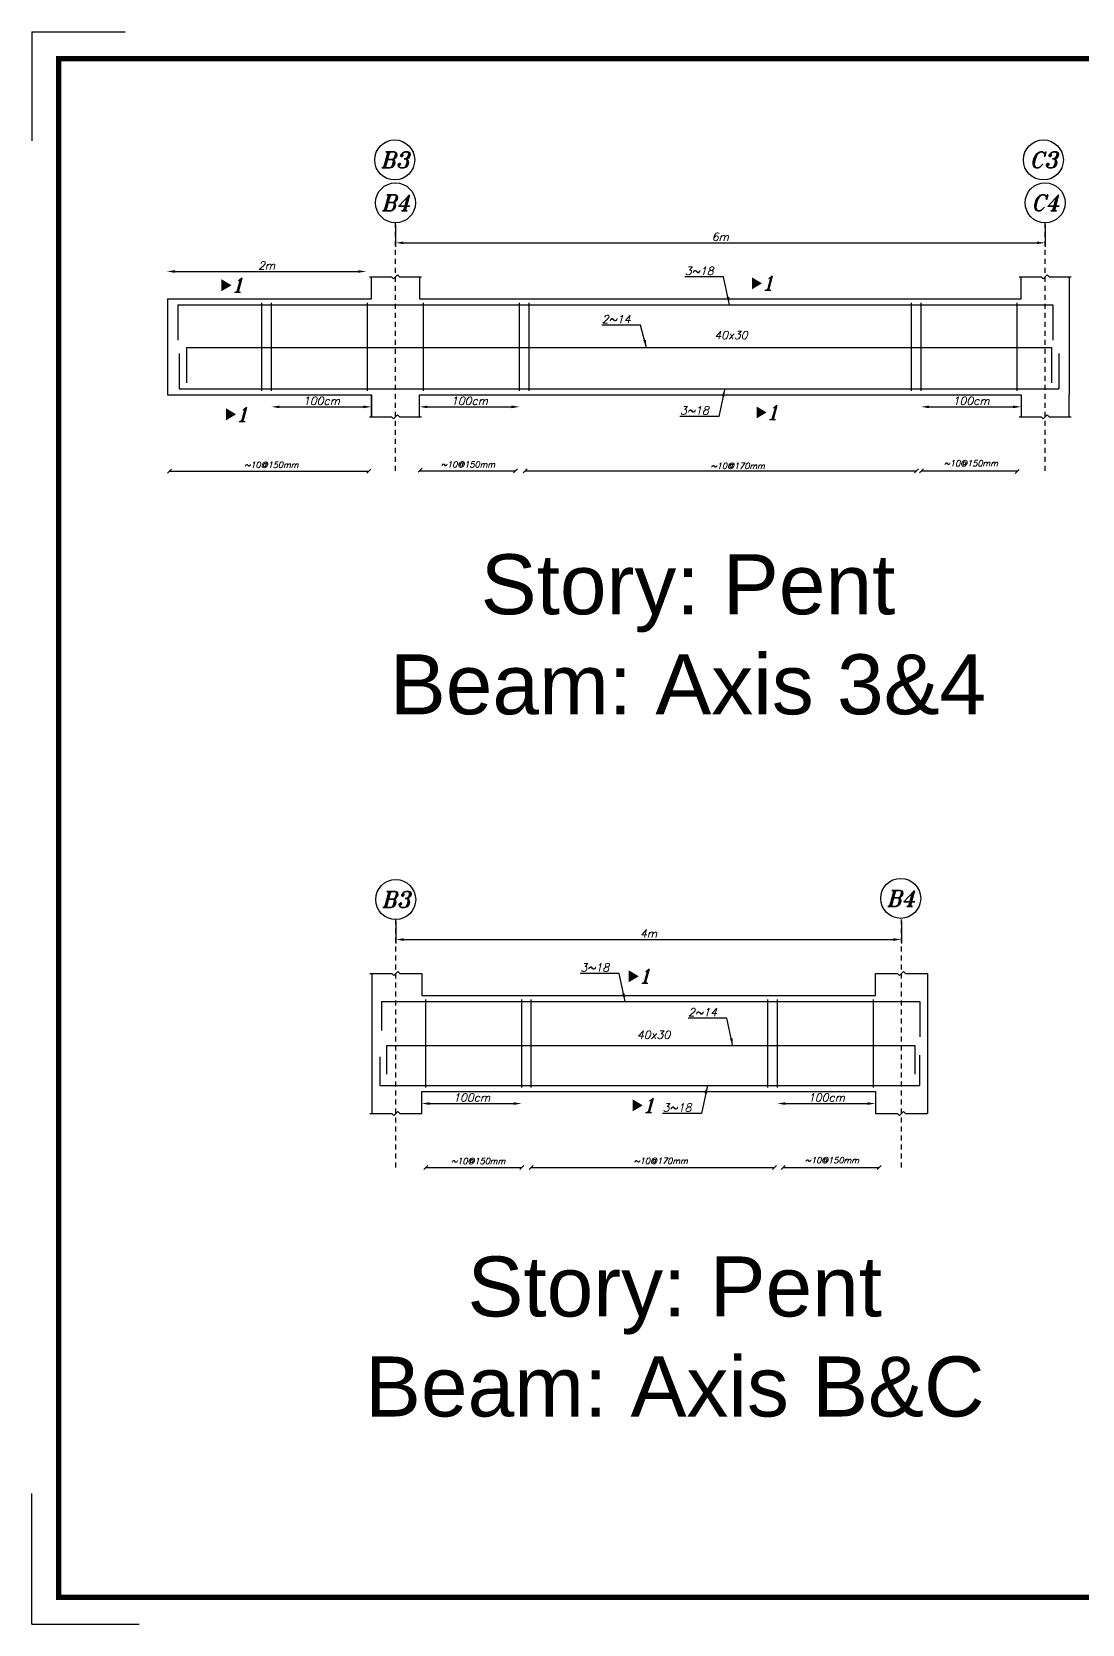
# Model space of a CAD drawing. Header units: inches. Extents: x -1152 to 1352, y 183 to 608.
# Drawn here: x 722.23 to 748.48, y 283.42 to 323.22 of the extents above; entities that cross this region are included whole.
import ezdxf
from ezdxf.enums import TextEntityAlignment as Align

# ---------------------------------------------------------------- set-up
doc = ezdxf.new("R2010")
doc.units = ezdxf.units.IN
doc.header["$MEASUREMENT"] = 0
doc.linetypes.add('HIDDEN2', pattern=[0.1875, 0.125, -0.0625])
doc.layers.add('Layer4', color=252, linetype='Continuous', lineweight=25)
doc.layers.add('SAZE_DRAWINGS', color=7, linetype='Continuous')
doc.styles.add('SAZE_STYLE', font='romancp.shx', dxfattribs={"oblique": 15})
doc.styles.add('SAZE_STYLE1', font='romant.shx', dxfattribs={"oblique": 15})
doc.styles.get("Standard").update_dxf_attribs({"font": 'arial.ttf'})
doc.dimstyles.new('SAZE_DIM_STYLE', dxfattribs={"dimtxt": 0.2, "dimasz": 0.2, "dimexe": 0.1, "dimexo": 0.05, "dimgap": 0.05, "dimtad": 0, "dimzin": 0, "dimdsep": 46, "dimtxsty": 'SAZE_STYLE', "dimcen": 0.09, "dimclrd": 2, "dimclre": 2, "dimclrt": 3, "dimadec": 0, "dimazin": 0, "dimtfac": 1, "dimtdec": 4, "dimtix": 1, "dimtmove": 1, "dimatfit": 3, "dimfxl": 1, "dimtolj": 1, "dimtzin": 0, "dimarcsym": 0})

# ---------------------------------------------------------------- blocks, each defined once
blk = doc.blocks.new('*D360')
at = {"layer": 'DEFPOINTS', "color": 0, "transparency": 16777216}
for p in [(731.317, 318.45), (747.557, 318.45), (747.557, 317.95)]:
    blk.add_point(p, dxfattribs=at)
at = {"layer": 'SAZE_DRAWINGS', "color": 2, "lineweight": -2, "transparency": 16777216}
for p, q in [((731.317, 318.4), (731.317, 317.85)), ((747.557, 318.4), (747.557, 317.85)), ((731.517, 317.95), (747.357, 317.95))]:
    blk.add_line(p, q, dxfattribs=at)
at = {"layer": 'SAZE_DRAWINGS', "color": 2, "transparency": 16777216}
for points in [[(731.517, 317.983), (731.517, 317.917), (731.317, 317.95)], [(747.357, 317.983), (747.357, 317.917), (747.557, 317.95)]]:
    blk.add_solid(points, dxfattribs=at)
at = {"layer": 'SAZE_DRAWINGS', "color": 3, "transparency": 16777216, "insert": (739.437, 318.1), "char_height": 0.2, "attachment_point": 5, "style": 'SAZE_STYLE'}
blk.add_mtext('\\A1;6m', dxfattribs=at)
blk = doc.blocks.new('*D361')
at = {"layer": 'DEFPOINTS', "color": 0, "transparency": 16777216}
for p in [(731.917, 313.85), (734.417, 313.85), (734.417, 313.85)]:
    blk.add_point(p, dxfattribs=at)
at = {"layer": 'SAZE_DRAWINGS', "color": 2, "lineweight": -2, "transparency": 16777216}
blk.add_line((732.117, 313.85), (734.217, 313.85), dxfattribs=at)
at = {"layer": 'SAZE_DRAWINGS', "color": 2, "transparency": 16777216}
for points in [[(732.117, 313.883), (732.117, 313.817), (731.917, 313.85)], [(734.217, 313.883), (734.217, 313.817), (734.417, 313.85)]]:
    blk.add_solid(points, dxfattribs=at)
at = {"layer": 'SAZE_DRAWINGS', "color": 3, "transparency": 16777216, "insert": (733.167, 314), "char_height": 0.2, "attachment_point": 5, "style": 'SAZE_STYLE'}
blk.add_mtext('\\A1;100cm', dxfattribs=at)
blk = doc.blocks.new('*D362')
at = {"layer": 'DEFPOINTS', "color": 0, "transparency": 16777216}
for p in [(744.457, 313.85), (746.957, 313.85), (746.957, 313.85)]:
    blk.add_point(p, dxfattribs=at)
at = {"layer": 'SAZE_DRAWINGS', "color": 2, "lineweight": -2, "transparency": 16777216}
blk.add_line((744.657, 313.85), (746.757, 313.85), dxfattribs=at)
at = {"layer": 'SAZE_DRAWINGS', "color": 2, "transparency": 16777216}
for points in [[(744.657, 313.883), (744.657, 313.817), (744.457, 313.85)], [(746.757, 313.883), (746.757, 313.817), (746.957, 313.85)]]:
    blk.add_solid(points, dxfattribs=at)
at = {"layer": 'SAZE_DRAWINGS', "color": 3, "transparency": 16777216, "insert": (745.707, 314), "char_height": 0.2, "attachment_point": 5, "style": 'SAZE_STYLE'}
blk.add_mtext('\\A1;100cm', dxfattribs=at)
blk = doc.blocks.new('*D363')
at = {"layer": 'DEFPOINTS', "color": 0, "transparency": 16777216}
for p in [(728.217, 313.85), (730.717, 313.85), (730.717, 313.85)]:
    blk.add_point(p, dxfattribs=at)
at = {"layer": 'SAZE_DRAWINGS', "color": 2, "lineweight": -2, "transparency": 16777216}
blk.add_line((728.417, 313.85), (730.517, 313.85), dxfattribs=at)
at = {"layer": 'SAZE_DRAWINGS', "color": 2, "transparency": 16777216}
for points in [[(728.417, 313.883), (728.417, 313.817), (728.217, 313.85)], [(730.517, 313.883), (730.517, 313.817), (730.717, 313.85)]]:
    blk.add_solid(points, dxfattribs=at)
at = {"layer": 'SAZE_DRAWINGS', "color": 3, "transparency": 16777216, "insert": (729.467, 314), "char_height": 0.2, "attachment_point": 5, "style": 'SAZE_STYLE'}
blk.add_mtext('\\A1;100cm', dxfattribs=at)
blk = doc.blocks.new('*D364')
at = {"layer": 'DEFPOINTS', "color": 0, "transparency": 16777216}
for p in [(725.601, 317.234), (730.586, 317.234), (730.586, 317.234)]:
    blk.add_point(p, dxfattribs=at)
at = {"layer": 'SAZE_DRAWINGS', "color": 2, "lineweight": -2, "transparency": 16777216}
blk.add_line((725.801, 317.234), (730.386, 317.234), dxfattribs=at)
at = {"layer": 'SAZE_DRAWINGS', "color": 2, "transparency": 16777216}
for points in [[(725.801, 317.268), (725.801, 317.201), (725.601, 317.234)], [(730.386, 317.268), (730.386, 317.201), (730.586, 317.234)]]:
    blk.add_solid(points, dxfattribs=at)
at = {"layer": 'SAZE_DRAWINGS', "color": 3, "transparency": 16777216, "insert": (728.094, 317.384), "char_height": 0.2, "attachment_point": 5, "style": 'SAZE_STYLE'}
blk.add_mtext('\\A1;2m', dxfattribs=at)
blk = doc.blocks.new('*D366')
at = {"layer": 'DEFPOINTS', "color": 0, "transparency": 16777216}
for p in [(731.322, 301.035), (743.965, 301.035), (743.965, 300.535)]:
    blk.add_point(p, dxfattribs=at)
at = {"layer": 'SAZE_DRAWINGS', "color": 2, "lineweight": -2, "transparency": 16777216}
for p, q in [((731.322, 300.985), (731.322, 300.435)), ((743.965, 300.985), (743.965, 300.435)), ((731.522, 300.535), (743.765, 300.535))]:
    blk.add_line(p, q, dxfattribs=at)
at = {"layer": 'SAZE_DRAWINGS', "color": 2, "transparency": 16777216}
for points in [[(731.522, 300.568), (731.522, 300.501), (731.322, 300.535)], [(743.765, 300.568), (743.765, 300.501), (743.965, 300.535)]]:
    blk.add_solid(points, dxfattribs=at)
at = {"layer": 'SAZE_DRAWINGS', "color": 3, "transparency": 16777216, "insert": (737.643, 300.685), "char_height": 0.2, "attachment_point": 5, "style": 'SAZE_STYLE'}
blk.add_mtext('\\A1;4m', dxfattribs=at)
blk = doc.blocks.new('*D367')
at = {"layer": 'DEFPOINTS', "color": 0, "transparency": 16777216}
for p in [(731.972, 296.435), (734.472, 296.435), (734.472, 296.435)]:
    blk.add_point(p, dxfattribs=at)
at = {"layer": 'SAZE_DRAWINGS', "color": 2, "lineweight": -2, "transparency": 16777216}
blk.add_line((732.172, 296.435), (734.272, 296.435), dxfattribs=at)
at = {"layer": 'SAZE_DRAWINGS', "color": 2, "transparency": 16777216}
for points in [[(732.172, 296.468), (732.172, 296.401), (731.972, 296.435)], [(734.272, 296.468), (734.272, 296.401), (734.472, 296.435)]]:
    blk.add_solid(points, dxfattribs=at)
at = {"layer": 'SAZE_DRAWINGS', "color": 3, "transparency": 16777216, "insert": (733.222, 296.585), "char_height": 0.2, "attachment_point": 5, "style": 'SAZE_STYLE'}
blk.add_mtext('\\A1;100cm', dxfattribs=at)
blk = doc.blocks.new('*D368')
at = {"layer": 'DEFPOINTS', "color": 0, "transparency": 16777216}
for p in [(740.865, 296.435), (743.314, 296.435), (743.314, 296.435)]:
    blk.add_point(p, dxfattribs=at)
at = {"layer": 'SAZE_DRAWINGS', "color": 2, "lineweight": -2, "transparency": 16777216}
blk.add_line((741.065, 296.435), (743.114, 296.435), dxfattribs=at)
at = {"layer": 'SAZE_DRAWINGS', "color": 2, "transparency": 16777216}
for points in [[(741.065, 296.468), (741.065, 296.401), (740.865, 296.435)], [(743.114, 296.468), (743.114, 296.401), (743.314, 296.435)]]:
    blk.add_solid(points, dxfattribs=at)
at = {"layer": 'SAZE_DRAWINGS', "color": 3, "transparency": 16777216, "insert": (742.09, 296.585), "char_height": 0.2, "attachment_point": 5, "style": 'SAZE_STYLE'}
blk.add_mtext('\\A1;100cm', dxfattribs=at)

msp = doc.modelspace()

# ---------------------------------------------------------------- linework, layer by layer
at = {"color": 6}
for p, q in [((725.8779, 316.39995), (725.8779, 315.51552)), ((747.7465, 316.39995), (747.7465, 315.51552)), ((726.09661, 315.33733), (726.09661, 314.45289)), ((747.71933, 315.33733), (747.71933, 314.45289)), ((725.90612, 315.18439), (725.90612, 314.29995)), ((747.9018, 315.18439), (747.9018, 314.29995)), ((730.96582, 298.98233), (730.96582, 298.2643)), ((744.4247, 298.98451), (744.4247, 298.10008)), ((731.09033, 297.88939), (731.09033, 297.17136)), ((744.30402, 297.88939), (744.30402, 297.17136)), ((730.92654, 297.60254), (730.92654, 296.88451)), ((744.42964, 296.88451), (744.42964, 297.64137))]:
    msp.add_line(p, q, dxfattribs=at)
at = {"color": 3}
msp.add_line((744.6146, 299.68451), (744.6146, 296.18451), dxfattribs=at)
at = {"layer": 'Layer4'}
for p, q in [((722.22607, 323.224), (722.22607, 320.50326)), ((722.22607, 323.224), (724.55876, 323.224)), ((722.22607, 283.4215), (722.22607, 286.68833)), ((722.22607, 283.4215), (724.90642, 283.4215))]:
    msp.add_line(p, q, dxfattribs=at)
at = {"layer": 'Layer4', "const_width": 0.13402}
msp.add_lwpolyline([(722.89615, 322.55393), (777.84236, 322.55393), (777.84236, 284.09158), (722.89615, 284.09158)], close=True, dxfattribs=at)
at = {"layer": 'SAZE_DRAWINGS', "color": 2, "linetype": 'HIDDEN2'}
for points in [[(731.31719, 312.24995), (731.31719, 318.44995)], [(747.55719, 312.24995), (747.55719, 318.44995)], [(731.32233, 294.83451), (731.32233, 301.03451)], [(743.9646, 294.83451), (743.9646, 301.03451)]]:
    msp.add_lwpolyline(points, dxfattribs=at)
at = {"layer": 'SAZE_DRAWINGS', "color": 3, "linetype": 'Continuous'}
for points in [[(725.6216, 316.54995), (730.71719, 316.54995), (730.71719, 317.09995)], [(730.71719, 316.54995), (730.71719, 317.09995)], [(731.91719, 317.09995), (731.91719, 316.54995), (746.95719, 316.54995), (746.95719, 317.09995)], [(748.15719, 317.09995), (748.15719, 314.14995)], [(725.6216, 316.54995), (725.6216, 314.14995)], [(725.6216, 314.14995), (730.71719, 314.14995), (730.71719, 313.59995)], [(730.71719, 313.59995), (730.71719, 314.14995)], [(731.91719, 313.59995), (731.91719, 314.14995), (746.95719, 314.14995), (746.95719, 313.59995)], [(748.15719, 313.59995), (748.15719, 314.14995)], [(730.72233, 299.68451), (730.72233, 296.18451)], [(731.97233, 299.68451), (731.97233, 299.13451), (743.32085, 299.13451), (743.3146, 299.68451)], [(731.97233, 296.18451), (731.97233, 296.73451), (743.31418, 296.73451), (743.3146, 296.18451)]]:
    msp.add_lwpolyline(points, dxfattribs=at)
at = {"layer": 'SAZE_DRAWINGS', "color": 4}
for points in [[(726.96735, 316.8901, 0.3, 0, 0), (727.21735, 316.8901, 0, 0, 0)], [(740.22915, 316.93782, 0.3, 0, 0), (740.47915, 316.93782, 0, 0, 0)], [(727.0821, 313.66275, 0.3, 0, 0), (727.3321, 313.66275, 0, 0, 0)], [(740.34391, 313.71046, 0.3, 0, 0), (740.59391, 313.71046, 0, 0, 0)], [(737.14787, 299.61677, 0.3, 0, 0), (737.39787, 299.61677, 0, 0, 0)], [(737.24624, 296.38942, 0.3, 0, 0), (737.49624, 296.38942, 0, 0, 0)]]:
    msp.add_lwpolyline(points, format="xyseb", dxfattribs=at)
at = {"layer": 'SAZE_DRAWINGS', "color": 8}
for points in [[(730.66719, 317.09995), (731.21719, 317.09995), (731.26719, 317.04995), (731.36719, 317.14995), (731.41719, 317.09995), (731.96719, 317.09995)], [(746.90719, 317.09995), (747.45719, 317.09995), (747.50719, 317.04995), (747.60719, 317.14995), (747.65719, 317.09995), (748.20719, 317.09995)], [(730.66719, 313.59995), (731.21719, 313.59995), (731.26719, 313.54995), (731.36719, 313.64995), (731.41719, 313.59995), (731.96719, 313.59995)], [(746.90719, 313.59995), (747.45719, 313.59995), (747.50719, 313.54995), (747.60719, 313.64995), (747.65719, 313.59995), (748.20719, 313.59995)], [(730.67233, 299.68451), (731.22233, 299.68451), (731.27233, 299.63451), (731.37233, 299.73451), (731.42233, 299.68451), (731.97233, 299.68451)], [(743.3146, 299.68451), (743.8646, 299.68451), (743.9146, 299.63451), (744.0146, 299.73451), (744.0646, 299.68451), (744.6146, 299.68451)], [(730.67233, 296.18451), (731.22233, 296.18451), (731.27233, 296.13451), (731.37233, 296.23451), (731.42233, 296.18451), (731.97233, 296.18451)], [(743.3146, 296.18451), (743.8646, 296.18451), (743.9146, 296.13451), (744.0146, 296.23451), (744.0646, 296.18451), (744.6146, 296.18451)]]:
    msp.add_lwpolyline(points, dxfattribs=at)
at = {"layer": 'SAZE_DRAWINGS', "color": 4, "linetype": 'Continuous'}
for points in [[(727.97919, 314.24995), (727.97919, 316.44995)], [(728.21719, 314.24995), (728.21719, 316.44995)], [(730.61719, 314.24995), (730.61719, 316.44995)], [(732.01719, 314.24995), (732.01719, 316.44995)], [(734.41719, 314.24995), (734.41719, 316.44995)], [(734.65519, 314.24995), (734.65519, 316.44995)], [(744.21919, 314.24995), (744.21919, 316.44995)], [(744.45719, 314.24995), (744.45719, 316.44995)], [(746.85719, 314.24995), (746.85719, 316.44995)], [(732.07233, 296.83451), (732.07233, 299.03451)], [(734.47233, 296.83451), (734.47233, 299.03451)], [(734.71033, 296.83451), (734.71033, 299.03451)], [(740.6266, 296.83451), (740.6266, 299.03451)], [(740.8646, 296.83451), (740.8646, 299.03451)], [(743.2646, 296.83451), (743.2646, 299.03451)]]:
    msp.add_lwpolyline(points, dxfattribs=at)
at = {"layer": 'SAZE_DRAWINGS', "color": 6, "linetype": 'Continuous'}
for points in [[(725.8779, 316.39995), (747.7465, 316.39995)], [(726.09661, 315.33733), (747.71933, 315.33733)], [(725.90612, 314.29995), (747.9018, 314.29995)], [(730.9659, 298.98451), (744.4247, 298.98451)], [(731.09033, 297.88939), (744.30402, 297.88939)], [(730.92654, 296.88451), (744.42964, 296.88451)]]:
    msp.add_lwpolyline(points, dxfattribs=at)
at = {"layer": 'SAZE_DRAWINGS', "color": 1}
for points in [[(725.6177, 312.19056), (725.7177, 312.29056)], [(725.6677, 312.24056), (730.64823, 312.24056)], [(730.59823, 312.19056), (730.69823, 312.29056)], [(731.882, 312.21569), (731.982, 312.31569)], [(731.91956, 312.24995), (734.31956, 312.24995)], [(734.26956, 312.19995), (734.36956, 312.29995)], [(734.50756, 312.19995), (734.60756, 312.29995)], [(734.55756, 312.24995), (744.34327, 312.24995)], [(744.29327, 312.19995), (744.39327, 312.29995)], [(744.41812, 312.19995), (744.51812, 312.29995)], [(744.46812, 312.24995), (746.86812, 312.24995)], [(746.80719, 312.18591), (746.90719, 312.28591)], [(732.02233, 294.78451), (732.12233, 294.88451)], [(732.07233, 294.83451), (734.47233, 294.83451)], [(734.42233, 294.78451), (734.52233, 294.88451)], [(734.66033, 294.78451), (734.76033, 294.88451)], [(734.71033, 294.83451), (740.79495, 294.83451)], [(740.74495, 294.78451), (740.84495, 294.88451)], [(740.95808, 294.78451), (741.05808, 294.88451)], [(741.00808, 294.83451), (743.40808, 294.83451)], [(743.35808, 294.78451), (743.45808, 294.88451)]]:
    msp.add_lwpolyline(points, dxfattribs=at)
at = {"layer": 'SAZE_DRAWINGS', "color": 2}
for centre in [(731.29771, 320.02246), (747.51444, 320.02246), (731.31719, 318.94995), (747.55719, 318.94995), (731.32233, 301.53451), (743.94723, 301.56406)]:
    msp.add_ellipse(centre, major_axis=(0.5, 0), ratio=1, dxfattribs=at)

# ---------------------------------------------------------------- texts
at = {"color": 6, "char_height": 1.5, "attachment_point": 1}
for s, insert in [('\\pxqc;Story: Pent\\PBeam: Axis 3&4', (710.105, 310.16474)), ('\\pxqc;Story: Pent\\PBeam: Axis B&C', (709.7737, 292.61265))]:
    msp.add_mtext_dynamic_manual_height_columns(s, width=57.0507531, gutter_width=36.72032, heights=[0], dxfattribs=dict(at, insert=insert))
at = {"layer": 'SAZE_DRAWINGS', "color": 3, "style": 'SAZE_STYLE1', "oblique": 15}
for s, p in [('B3', (731.29771, 320.02246)), ('C3', (747.51444, 320.02246)), ('B4', (731.31719, 318.94995)), ('C4', (747.55719, 318.94995)), ('B3', (731.32233, 301.53451)), ('B4', (743.94723, 301.56406))]:
    msp.add_text(s, height=0.4, dxfattribs=at).set_placement(p, align=Align.MIDDLE_CENTER)
at = {"layer": 'SAZE_DRAWINGS', "color": 2, "style": 'SAZE_STYLE1', "oblique": 15}
for p in [(727.21735, 316.8901), (740.47915, 316.93782), (727.3321, 313.66275), (740.59391, 313.71046), (737.39787, 299.61677), (737.49624, 296.38942)]:
    msp.add_text('1', height=0.35, dxfattribs=at).set_placement(p, align=Align.MIDDLE_LEFT)
for p in [(739.70332, 315.64484), (737.76789, 298.15411)]:
    msp.add_text('40x30', height=0.2, dxfattribs=at).set_placement(p, align=Align.MIDDLE_CENTER)
at = {"layer": 'SAZE_DRAWINGS', "color": 3, "style": 'SAZE_STYLE', "oblique": 15}
for s, p in [('~10@150mm', (728.21361, 312.32618)), ('~10@150mm', (733.12864, 312.33558)), ('~10@170mm', (739.87268, 312.29995)), ('~10@150mm', (745.70016, 312.36368)), ('~10@150mm', (733.38393, 294.92339)), ('~10@170mm', (737.94668, 294.92447)), ('~10@150mm', (742.22608, 294.94247))]:
    msp.add_text(s, height=0.15, dxfattribs=at).set_placement(p, align=Align.CENTER)
at = {"layer": 'SAZE_DRAWINGS', "color": 3, "char_height": 0.2, "attachment_point": 9, "style": 'SAZE_STYLE'}
for s, insert in [('\\A1;3~18', (739.26855, 317.14708)), ('\\A1;2~14', (737.1943, 315.94081)), ('\\A1;3~18', (739.14892, 313.65934)), ('\\A1;3~18', (736.65703, 299.73452)), ('\\A1;2~14', (739.35283, 298.61583)), ('\\A1;3~18', (738.71375, 296.23452))]:
    msp.add_mtext(s, dxfattribs=dict(at, insert=insert))

# ---------------------------------------------------------------- dimensions: what is measured, and where the dimension line sits
at = {"layer": 'SAZE_DRAWINGS', "color": 2}
for base, p1, p2, text, override, picture, middle in [((747.55719, 317.94995), (731.31719, 318.44995), (747.55719, 318.44995), '6m', {"dimtxt": 0.2, "dimasz": 0.2, "dimgap": 0.05, "dimtad": 1, "dimdec": 1, "dimlfac": 50, "dimrnd": 1, "dimzin": 8, "dimclrd": 2, "dimclre": 2, "dimclrt": 3}, '*D360', (739.43719, 318.09995)), ((730.58647, 317.23418), (725.60098, 317.23418), (730.58647, 317.23418), '2m', {"dimtxt": 0.2, "dimasz": 0.2, "dimgap": 0.05, "dimtad": 1, "dimdec": 1, "dimlfac": 50, "dimrnd": 1, "dimzin": 8, "dimse1": 1, "dimse2": 1, "dimclrd": 2, "dimclre": 2, "dimclrt": 3}, '*D364', (728.09373, 317.38418)), ((730.71719, 313.84995), (728.21719, 313.84995), (730.71719, 313.84995), '100cm', {"dimtxt": 0.2, "dimasz": 0.2, "dimgap": 0.05, "dimtad": 1, "dimdec": 1, "dimlfac": 50, "dimrnd": 1, "dimzin": 8, "dimse1": 1, "dimse2": 1, "dimclrd": 2, "dimclre": 2, "dimclrt": 3}, '*D363', (729.46719, 313.99995)), ((734.41719, 313.84995), (731.91719, 313.84995), (734.41719, 313.84995), '100cm', {"dimtxt": 0.2, "dimasz": 0.2, "dimgap": 0.05, "dimtad": 1, "dimdec": 1, "dimlfac": 50, "dimrnd": 1, "dimzin": 8, "dimse1": 1, "dimse2": 1, "dimclrd": 2, "dimclre": 2, "dimclrt": 3}, '*D361', (733.16719, 313.99995)), ((746.95719, 313.84995), (744.45719, 313.84995), (746.95719, 313.84995), '100cm', {"dimtxt": 0.2, "dimasz": 0.2, "dimgap": 0.05, "dimtad": 1, "dimdec": 1, "dimlfac": 50, "dimrnd": 1, "dimzin": 8, "dimse1": 1, "dimse2": 1, "dimclrd": 2, "dimclre": 2, "dimclrt": 3}, '*D362', (745.70719, 313.99995)), ((743.9646, 300.53451), (731.32233, 301.03451), (743.9646, 301.03451), '4m', {"dimtxt": 0.2, "dimasz": 0.2, "dimgap": 0.05, "dimtad": 1, "dimdec": 1, "dimlfac": 50, "dimrnd": 1, "dimzin": 8, "dimclrd": 2, "dimclre": 2, "dimclrt": 3}, '*D366', (737.64347, 300.68451)), ((734.47233, 296.43451), (731.97233, 296.43451), (734.47233, 296.43451), '100cm', {"dimtxt": 0.2, "dimasz": 0.2, "dimgap": 0.05, "dimtad": 1, "dimdec": 1, "dimlfac": 50, "dimrnd": 1, "dimzin": 8, "dimse1": 1, "dimse2": 1, "dimclrd": 2, "dimclre": 2, "dimclrt": 3}, '*D367', (733.22233, 296.58451)), ((743.3144, 296.43451), (740.8646, 296.43451), (743.3144, 296.43451), '100cm', {"dimtxt": 0.2, "dimasz": 0.2, "dimgap": 0.05, "dimtad": 1, "dimdec": 1, "dimlfac": 50, "dimrnd": 1, "dimzin": 8, "dimse1": 1, "dimse2": 1, "dimclrd": 2, "dimclre": 2, "dimclrt": 3}, '*D368', (742.0895, 296.58451))]:
    dim = msp.add_linear_dim(base=base, p1=p1, p2=p2, text=text, dimstyle='SAZE_DIM_STYLE', override=override, dxfattribs=at)
    dim.commit()
    dim.dimension.update_dxf_attribs({"geometry": picture, "text_midpoint": middle})

# ---------------------------------------------------------------- leaders
at = {"layer": 'SAZE_DRAWINGS', "color": 2, "annotation_type": 0, "has_hookline": 1, "hookline_direction": 1}
for points, text_width in [([(739.66855, 316.39708), (739.51855, 317.09708), (739.31855, 317.09708)], 0.72144), ([(737.5943, 315.32506), (737.4443, 315.89081), (737.2443, 315.89081)], 0.72007), ([(739.54892, 314.30934), (739.39892, 313.60934), (739.19892, 313.60934)], 0.72144), ([(737.05703, 298.98452), (736.90703, 299.68452), (736.70703, 299.68452)], 0.72144), ([(739.75283, 297.86583), (739.60283, 298.56583), (739.40283, 298.56583)], 0.72007), ([(739.11375, 296.88452), (738.96375, 296.18452), (738.76375, 296.18452)], 0.72144)]:
    msp.add_leader(points, dimstyle='SAZE_DIM_STYLE', override={"dimasz": 0.2, "dimgap": 0.05, "dimtad": 1, "dimclrd": 2}, dxfattribs=dict(at, text_width=text_width))

doc.saveas('drawing.dxf')
